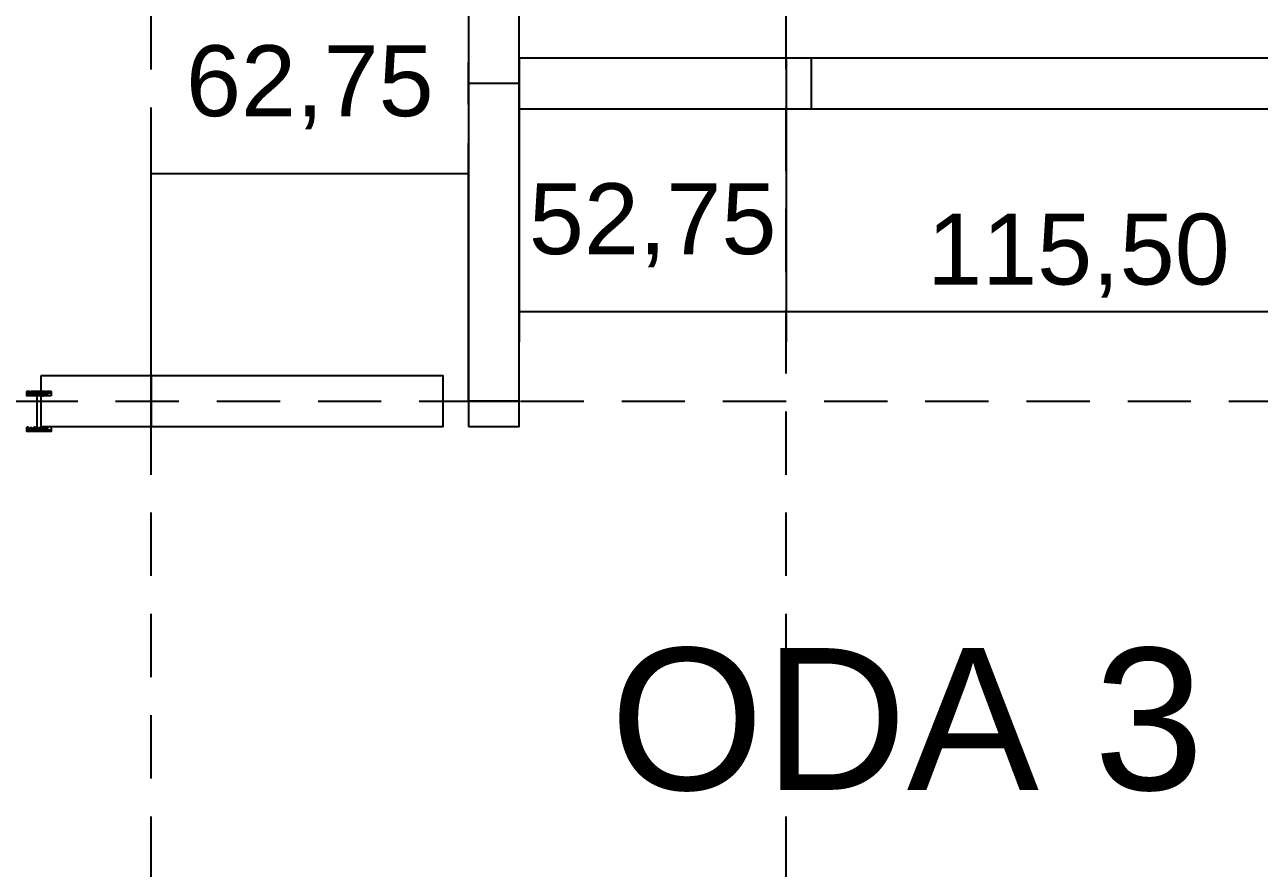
# Model space of a CAD drawing. Header units: centimetres. Extents: x -71 to 5571, y -2315 to 960.
# Drawn here: x 1587 to 1831, y 227.3 to 393.9 of the extents above; entities that cross this region are included whole.
import ezdxf
from ezdxf.enums import TextEntityAlignment as Align

# ---------------------------------------------------------------- set-up
doc = ezdxf.new("R2010")
doc.units = ezdxf.units.CM
doc.linetypes.add('AKS_SEYREK', pattern=[20, 12.5, -7.5])
for name, color, linetype in [('AKS', 8, 'AKS_SEYREK'), ('IC_DUVAR_100', 7, 'Continuous'), ('IC_KAPILAR', 7, 'Continuous'), ('IC_KOSE_PROFIL_100', 2, 'Continuous'), ('IC_UCLU_H_100', 3, 'Continuous'), ('ODA_ADLARI', 7, 'Continuous'), ('OZEL_PANEL_OLCU_CM', 3, 'Continuous')]:
    doc.layers.add(name, color=color, linetype=linetype)
doc.styles.add('ARIAL_TR', font='arial.ttf')
doc.dimstyles.new('PORTMAN', dxfattribs={"dimtxt": 14, "dimasz": 9, "dimexe": 6, "dimexo": 5, "dimgap": 4, "dimtad": 1, "dimzin": 0, "dimtxsty": 'ARIAL_TR', "dimblk": 'ARCHTICK', "dimcen": 2.5, "dimazin": 3, "dimtfac": 0.5, "dimtmove": 2, "dimatfit": 3})

# ---------------------------------------------------------------- blocks, each defined once
blk = doc.blocks.new("100'LÜK 57.75'LİK PANO")
blk.add_lwpolyline([(0, 0), (10, 0), (10, 57.75), (0, 57.75)], close=True)
blk = doc.blocks.new("100'LÜK 115.5'LİK PANO")
blk.add_lwpolyline([(0, 0), (10, 0), (10, 115.5), (0, 115.5)], close=True)
blk = doc.blocks.new('kaynak-ic-kapi')
at = {"color": 133, "linetype": 'Continuous', "lineweight": 25, "true_color": 0x6ec1dd}
for p, q in [((54247.47, 7919.88), (54248.32, 7919.88)), ((54248.32, 7919.59), (54247.47, 7919.59)), ((54248.6, 7919.88), (54248.04, 7919.03)), ((54248.32, 7919.31), (54248.04, 7919.59)), ((54248.32, 7919.88), (54248.32, 7919.59)), ((54248.32, 7919.31), (54248.6, 7919.31)), ((54248.32, 7919.03), (54248.6, 7919.31)), ((54249.16, 7919.03), (54248.6, 7919.88)), ((54248.6, 7919.88), (54248.6, 7919.59)), ((54248.6, 7919.88), (54248.88, 7919.88)), ((54248.6, 7919.59), (54248.88, 7919.03)), ((54249.16, 7919.88), (54248.88, 7919.59)), ((54248.88, 7919.88), (54249.45, 7919.03)), ((54249.73, 7919.59), (54248.88, 7919.59)), ((54249.16, 7919.88), (54249.16, 7919.88)), ((54249.16, 7919.03), (54249.73, 7919.59)), ((54250.01, 7919.88), (54249.45, 7919.03)), ((54250.01, 7919.88), (54249.73, 7919.59)), ((54249.73, 7919.31), (54249.73, 7919.59)), ((54249.73, 7919.31), (54250.01, 7919.31)), ((54249.73, 7919.03), (54250.01, 7919.31)), ((54250.57, 7919.03), (54250.01, 7919.88)), ((54250.01, 7919.88), (54250.01, 7919.88)), ((54250.01, 7919.88), (54250.01, 7919.59)), ((54250.01, 7919.88), (54250.29, 7919.88)), ((54250.01, 7919.59), (54250.29, 7919.03)), ((54250.29, 7919.88), (54250.86, 7919.03)), ((54250.57, 7919.88), (54250.57, 7919.88)), ((54250.57, 7919.88), (54250.57, 7919.59)), ((54251.42, 7919.59), (54250.57, 7919.59)), ((54250.86, 7919.03), (54251.14, 7919.59)), ((54251.7, 7919.88), (54251.14, 7919.03)), ((54251.42, 7919.31), (54251.14, 7919.59)), ((54251.42, 7919.88), (54251.42, 7919.88)), ((54251.42, 7919.88), (54251.42, 7919.59)), ((54251.7, 7919.88), (54251.42, 7919.59)), ((54251.42, 7919.59), (54251.98, 7919.03)), ((54251.42, 7919.31), (54251.7, 7919.31)), ((54251.42, 7919.03), (54251.7, 7919.31)), ((54252.27, 7919.03), (54251.7, 7919.88)), ((54251.7, 7919.88), (54252.27, 7919.88)), ((54251.7, 7919.88), (54251.98, 7919.88)), ((54251.98, 7919.88), (54251.98, 7919.88)), ((54251.98, 7919.88), (54251.98, 7919.59)), ((54251.98, 7919.88), (54252.27, 7919.03)), ((54252.27, 7919.59), (54251.98, 7919.59)), ((54249.16, 7919.03), (54248.88, 7919.03)), ((54249.16, 7919.03), (54249.45, 7919.03)), ((54250.29, 7912.83), (54250.29, 7919.03)), ((54250.57, 7919.03), (54250.57, 7919.03)), ((54250.57, 7919.03), (54250.86, 7919.03)), ((54251.98, 7919.03), (54251.98, 7919.03)), ((54251.98, 7919.03), (54252.27, 7919.03)), ((54252.27, 7919.03), (54252.27, 7919.03)), ((54248.32, 7912.26), (54247.47, 7912.26)), ((54247.47, 7911.98), (54248.32, 7911.98)), ((54248.6, 7911.98), (54248.04, 7912.83)), ((54248.32, 7912.26), (54248.04, 7912.26)), ((54248.32, 7912.83), (54248.6, 7912.26)), ((54248.32, 7912.26), (54248.32, 7911.98)), ((54248.32, 7912.26), (54248.6, 7912.26)), ((54249.16, 7912.83), (54248.6, 7911.98)), ((54248.6, 7912.26), (54248.88, 7912.83)), ((54249.16, 7912.83), (54248.88, 7912.83)), ((54248.88, 7911.98), (54249.45, 7912.83)), ((54249.16, 7911.98), (54248.88, 7912.26)), ((54249.73, 7912.26), (54248.88, 7912.26)), ((54249.16, 7912.83), (54249.45, 7912.83)), ((54249.16, 7912.83), (54249.73, 7912.26)), ((54249.16, 7911.98), (54249.16, 7911.98)), ((54250.01, 7911.98), (54249.45, 7912.83)), ((54249.73, 7912.83), (54250.01, 7912.26)), ((54250.01, 7911.98), (54249.73, 7912.26)), ((54249.73, 7912.26), (54249.73, 7912.26)), ((54249.73, 7912.26), (54250.01, 7912.26)), ((54250.57, 7912.83), (54250.01, 7911.98)), ((54250.01, 7912.26), (54250.29, 7912.83)), ((54250.01, 7911.98), (54250.01, 7912.26)), ((54250.01, 7911.98), (54250.01, 7911.98)), ((54250.01, 7911.98), (54250.29, 7911.98)), ((54250.29, 7911.98), (54250.86, 7912.83)), ((54250.57, 7912.83), (54250.57, 7912.83)), ((54250.57, 7912.83), (54250.86, 7912.83)), ((54250.57, 7911.98), (54250.57, 7912.26)), ((54251.42, 7912.26), (54250.57, 7912.26)), ((54250.57, 7911.98), (54250.57, 7911.98)), ((54250.86, 7912.83), (54251.14, 7912.26)), ((54251.7, 7911.98), (54251.14, 7912.83)), ((54251.42, 7912.26), (54251.14, 7912.26)), ((54251.42, 7912.26), (54251.98, 7912.83)), ((54251.42, 7912.83), (54251.7, 7912.26)), ((54251.42, 7911.98), (54251.42, 7912.26)), ((54251.7, 7911.98), (54251.42, 7912.26)), ((54251.42, 7912.26), (54251.7, 7912.26)), ((54251.42, 7911.98), (54251.42, 7911.98)), ((54252.27, 7912.83), (54251.7, 7911.98)), ((54251.7, 7911.98), (54252.27, 7911.98)), ((54251.7, 7911.98), (54251.98, 7911.98)), ((54251.98, 7912.83), (54251.98, 7912.83)), ((54251.98, 7912.83), (54252.27, 7912.83)), ((54251.98, 7911.98), (54252.27, 7912.83)), ((54251.98, 7911.98), (54251.98, 7912.26)), ((54252.27, 7912.26), (54251.98, 7912.26)), ((54251.98, 7911.98), (54251.98, 7911.98)), ((54252.27, 7912.83), (54252.27, 7912.83))]:
    blk.add_line(p, q, dxfattribs=at)
for points in [[(54247.47, 7919.03), (54247.47, 7919.88), (54252.27, 7919.88), (54252.27, 7919.03)], [(54248.6, 7919.88), (54250.01, 7919.88), (54251.42, 7919.88)], [(54248.6, 7912.26), (54248.6, 7911.98), (54248.88, 7911.98)], [(54248.6, 7911.98), (54250.01, 7911.98), (54251.42, 7911.98)]]:
    blk.add_lwpolyline(points, dxfattribs=at)
blk.add_lwpolyline([(54247.47, 7912.83), (54252.27, 7912.83), (54252.27, 7911.98), (54247.47, 7911.98)], close=True, dxfattribs=at)
blk = doc.blocks.new('BOM_K01_IC_KAPI_ACIKLIK820')
at = {"layer": 'IC_KAPILAR'}
blk.add_blockref('kaynak-ic-kapi', (0, 0), dxfattribs=at)
blk = doc.blocks.new("100'LÜK 125'LİK KAPILI PANO(82'LİK) [SAG ALT]")
blk.add_lwpolyline([(0, 103.75), (10, 103.75), (10, 125.5), (0, 125.5)], close=True)
at = {"layer": 'IC_KAPILAR', "rotation": 270}
blk.add_blockref('BOM_K01_IC_KAPI_ACIKLIK820', (-7908.93, 54353.219), dxfattribs=at)
blk = doc.blocks.new("100'LÜK 125'LİK PANO")
blk.add_lwpolyline([(0, 0), (10, 0), (10, 125.5), (0, 125.5)], close=True)
blk = doc.blocks.new('2X100X100 İÇ KÖŞE DİREĞİ')
blk.add_lwpolyline([(0, 0), (10, 0), (10, 5), (0, 5)], close=True)
blk = doc.blocks.new('100X100 3 LÜ H BAĞLANTI DİREĞİ')
for p, q in [((9.17, 5), (5, 5)), ((5, 5), (5, -5)), ((-5, -4.17), (-5, 4.17)), ((5, -4.17), (5, 4.17)), ((5, 0), (-5, 0)), ((-5, 0), (-5, -4.17)), ((5, -4.17), (5, 0)), ((5, -5), (9.17, -5))]:
    blk.add_line(p, q)
blk = doc.blocks.new('*D53')
at = {"color": 0}
for p, q in [((1684.75, 382.25), (1684.75, 331.25)), ((1737.5, 382.25), (1737.5, 331.25)), ((1684.75, 337.25), (1737.5, 337.25))]:
    blk.add_line(p, q, dxfattribs=at)
at = {"layer": 'Defpoints'}
for p in [(1684.75, 387.25), (1737.5, 387.25), (1684.75, 337.25)]:
    blk.add_point(p, dxfattribs=at)
at = {"layer": 'OZEL_PANEL_OLCU_CM', "color": 0, "insert": (1711.125, 354.25), "char_height": 14, "attachment_point": 5, "style": 'ARIAL_TR'}
blk.add_mtext('52,75', dxfattribs=at)
blk = doc.blocks.new('_ARCHTICK')
blk = doc.blocks.new('*D54')
at = {"color": 0}
for p, q in [((1737.5, 382.25), (1737.5, 331.25)), ((1853, 382.25), (1853, 331.25)), ((1737.5, 337.25), (1853, 337.25))]:
    blk.add_line(p, q, dxfattribs=at)
at = {"layer": 'Defpoints'}
for p in [(1737.5, 387.25), (1853, 387.25), (1737.5, 337.25)]:
    blk.add_point(p, dxfattribs=at)
at = {"layer": 'OZEL_PANEL_OLCU_CM', "color": 0, "insert": (1795.25, 348.25), "char_height": 14, "attachment_point": 5, "style": 'ARIAL_TR'}
blk.add_mtext('115,50', dxfattribs=at)
blk = doc.blocks.new('*D56')
at = {"color": 0}
for p, q in [((1612, 319.5), (1612, 370.5)), ((1674.75, 319.5), (1674.75, 370.5)), ((1612, 364.5), (1674.75, 364.5))]:
    blk.add_line(p, q, dxfattribs=at)
at = {"layer": 'Defpoints'}
for p in [(1612, 364.5), (1612, 314.5), (1674.75, 314.5)]:
    blk.add_point(p, dxfattribs=at)
at = {"layer": 'OZEL_PANEL_OLCU_CM', "color": 0, "insert": (1643.375, 381.5), "char_height": 14, "attachment_point": 5, "style": 'ARIAL_TR'}
blk.add_mtext('62,75', dxfattribs=at)

msp = doc.modelspace()

# ---------------------------------------------------------------- linework, layer by layer
at = {"layer": 'AKS'}
for p, q in [((1612, -35), (1612, 747)), ((1737.5, -35), (1737.5, 747)), ((1065, 319.5), (1898, 319.5))]:
    msp.add_line(p, q, dxfattribs=at)

# ---------------------------------------------------------------- block references
at = {"layer": 'IC_DUVAR_100'}
msp.add_blockref("100'LÜK 125'LİK PANO", (1674.75, 319.5), dxfattribs=at)
at = {"layer": 'IC_DUVAR_100', "rotation": 270}
for name, p in [("100'LÜK 57.75'LİK PANO", (1684.75, 387.25)), ("100'LÜK 115.5'LİK PANO", (1737.5, 387.25)), ("100'LÜK 125'LİK KAPILI PANO(82'LİK) [SAG ALT]", (1486.5, 324.5)), ("100'LÜK 57.75'LİK PANO", (1612, 324.5))]:
    msp.add_blockref(name, p, dxfattribs=at)
at = {"layer": 'IC_KOSE_PROFIL_100'}
msp.add_blockref('2X100X100 İÇ KÖŞE DİREĞİ', (1674.75, 314.5), dxfattribs=at)
at = {"layer": 'IC_UCLU_H_100'}
msp.add_blockref('100X100 3 LÜ H BAĞLANTI DİREĞİ', (1679.75, 382.25), dxfattribs=at)

# ---------------------------------------------------------------- texts
at = {"layer": 'ODA_ADLARI', "style": 'ARIAL_TR'}
msp.add_text('ODA 3', height=28, dxfattribs=at).set_placement((1761.375, 256.75), align=Align.MIDDLE_CENTER)

# ---------------------------------------------------------------- dimensions: what is measured, and where the dimension line sits
at = {"layer": 'OZEL_PANEL_OLCU_CM'}
for base, p1, p2, picture, middle in [((1612, 364.5), (1612, 314.5), (1674.75, 314.5), '*D56', (1643.375, 381.5)), ((1684.75, 337.25), (1684.75, 387.25), (1737.5, 387.25), '*D53', (1711.125, 354.25)), ((1737.5, 337.25), (1737.5, 387.25), (1853, 387.25), '*D54', (1795.25, 348.25))]:
    dim = msp.add_linear_dim(base=base, p1=p1, p2=p2, dimstyle='PORTMAN', dxfattribs=at)
    dim.commit()
    dim.dimension.update_dxf_attribs({"geometry": picture, "text_midpoint": middle})

doc.saveas('drawing.dxf')
